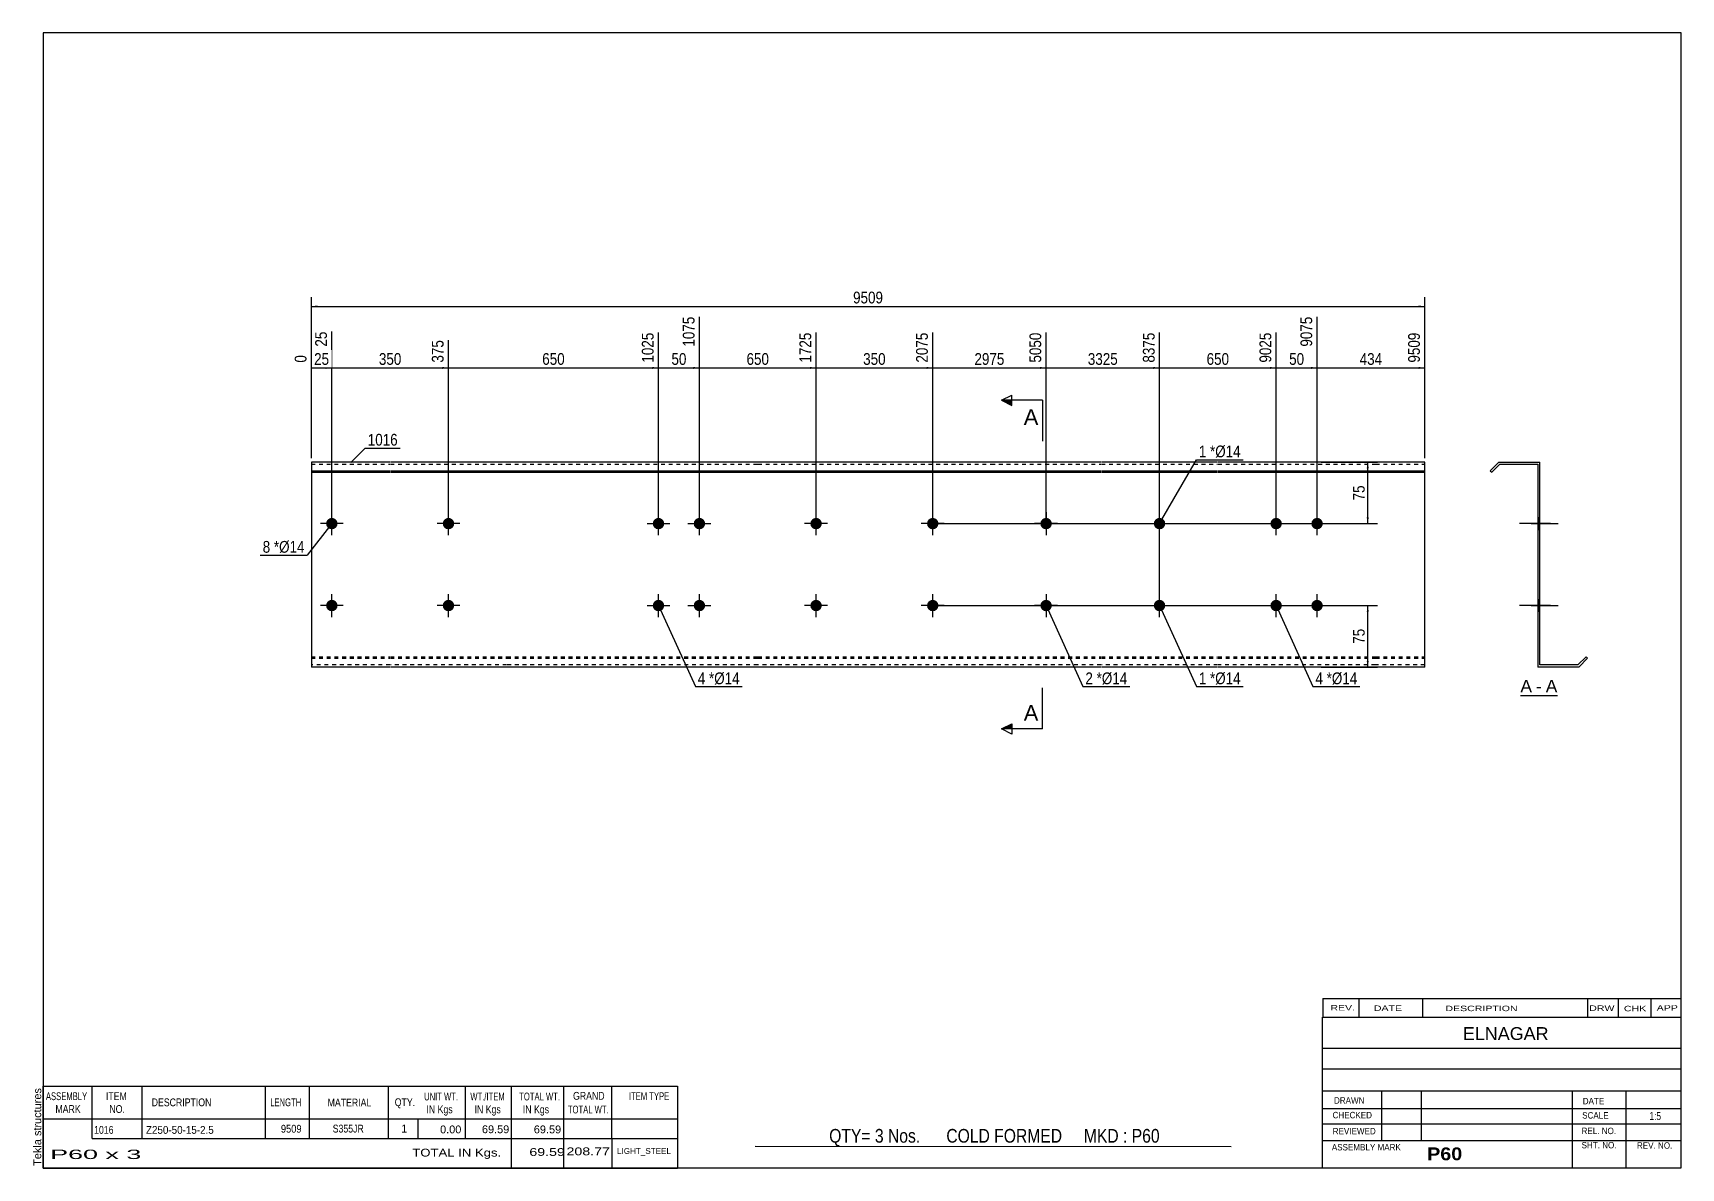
# Model space of a CAD drawing. Header units: millimetres. Extents: x -68 to 335, y -147 to 130.
import ezdxf

# ---------------------------------------------------------------- set-up
doc = ezdxf.new("R2010")
doc.units = ezdxf.units.MM
doc.linetypes.add('DXK_LINE_DOT1', pattern=[1.8814, 0.9407, -0.9407])
doc.styles.add('Arial', font='ARIAL.TTF', dxfattribs={"height": 0.2})
doc.styles.add('Arial Bold', font='ARIALBD.TTF', dxfattribs={"height": 0.2})
doc.styles.add('Arial Narrow', font='ARIALN.TTF', dxfattribs={"height": 0.2})

# ---------------------------------------------------------------- blocks, each defined once
blk = doc.blocks.new('Unknown-629097220-1658')
at = {"color": 5, "linetype": 'Continuous'}
for p, q in [((334.52, 129.75), (-65.48, 129.75)), ((-65.48, 129.75), (-65.48, -147.25)), ((334.52, -147.25), (334.52, 129.75)), ((-65.48, -147.25), (334.52, -147.25))]:
    blk.add_line(p, q, dxfattribs=at)
at = {"color": 174, "linetype": 'Continuous', "style": 'Arial'}
blk.add_text('Tekla structures', height=1.9102, rotation=90, dxfattribs=at).set_placement((-65.98, -146.75))
blk = doc.blocks.new('Unknown-629097220-12 - 1218')
at = {"color": 7, "linetype": 'Continuous'}
blk.add_line((295.28, -31.95), (304.31, -31.95), dxfattribs=at)
at = {"color": 0, "linetype": 'Continuous'}
blk.add_wipeout([(298.13, -31.2), (298.13, -28), (295.28, -28), (295.28, -31.2)], dxfattribs=at)
blk.add_wipeout([(300.51, -31.2), (300.51, -28), (299.09, -28), (299.09, -31.2)], dxfattribs=at)
at = {"color": 96, "linetype": 'Continuous', "style": 'Arial'}
blk.add_text('A', height=3.06, dxfattribs=at).set_placement((295.28, -31.2))
at = {"color": 0, "linetype": 'Continuous'}
blk.add_wipeout([(304.31, -31.2), (304.31, -28), (301.47, -28), (301.47, -31.2)], dxfattribs=at)
at = {"color": 96, "linetype": 'Continuous', "style": 'Arial'}
for s, p in [('A', (301.47, -31.2)), ('-', (299.09, -31.2))]:
    blk.add_text(s, height=3.06, dxfattribs=at).set_placement(p)
blk = doc.blocks.new('Bolt-629097220-1207 - 1201')
at = {"linetype": 'Continuous'}
for points in [[(234.23, 10, -1), (237.03, 10, -1)], [(244.23, 10, -1), (247.03, 10, -1)], [(234.23, -10, -1), (237.03, -10, -1)], [(244.23, -10, -1), (247.03, -10, -1)]]:
    blk.add_hatch(color=3, dxfattribs=at).paths.add_polyline_path(points)
at = {"color": 3, "linetype": 'Continuous'}
for p, q in [((235.63, 7.2), (235.63, 12.8)), ((245.63, 7.2), (245.63, 12.8)), ((232.83, 10), (238.43, 10)), ((242.83, 10), (248.43, 10)), ((235.63, -12.8), (235.63, -7.2)), ((245.63, -12.8), (245.63, -7.2)), ((232.83, -10), (238.43, -10)), ((242.83, -10), (248.43, -10))]:
    blk.add_line(p, q, dxfattribs=at)
blk = doc.blocks.new('Part-629097220-1204 - 1201')
at = {"color": 2, "linetype": 'Continuous'}
for p, q in [((19.19, 25), (0, 25)), ((0, 25), (0, -25)), ((47.68, 25), (19.29, 25)), ((108.98, 25), (47.78, 25)), ((137.46, 25), (109.08, 25)), ((165.95, 25), (137.56, 25)), ((192.85, 25), (166.05, 25)), ((221.34, 25), (192.95, 25)), ((259.83, 25), (221.44, 25)), ((271.93, 25), (259.93, 25)), ((271.93, -25), (271.93, 25)), ((0, 22.88), (19.19, 22.88)), ((0, 22.53), (19.19, 22.53)), ((19.29, 22.88), (47.68, 22.88)), ((19.29, 22.53), (47.68, 22.53)), ((47.78, 22.88), (108.98, 22.88)), ((47.78, 22.53), (108.98, 22.53)), ((109.08, 22.88), (137.46, 22.88)), ((109.08, 22.53), (137.46, 22.53)), ((137.56, 22.88), (165.95, 22.88)), ((137.56, 22.53), (165.95, 22.53)), ((166.05, 22.88), (192.85, 22.88)), ((166.05, 22.53), (192.85, 22.53)), ((192.95, 22.88), (221.34, 22.88)), ((192.95, 22.53), (221.34, 22.53)), ((221.44, 22.88), (259.83, 22.88)), ((221.44, 22.53), (259.83, 22.53)), ((259.93, 22.88), (271.93, 22.88)), ((259.93, 22.53), (271.93, 22.53)), ((19.19, -25), (0, -25)), ((47.68, -25), (19.29, -25)), ((108.98, -25), (47.78, -25)), ((137.46, -25), (109.08, -25)), ((165.95, -25), (137.56, -25)), ((192.85, -25), (166.05, -25)), ((221.34, -25), (192.95, -25)), ((259.83, -25), (221.44, -25)), ((271.93, -25), (259.93, -25))]:
    blk.add_line(p, q, dxfattribs=at)
at = {"color": 7, "linetype": 'DXK_LINE_DOT1'}
for p, q in [((0, 24.5), (19.19, 24.5)), ((19.29, 24.5), (47.68, 24.5)), ((47.78, 24.5), (108.98, 24.5)), ((109.08, 24.5), (137.46, 24.5)), ((137.56, 24.5), (165.95, 24.5)), ((166.05, 24.5), (192.85, 24.5)), ((192.95, 24.5), (221.34, 24.5)), ((221.44, 24.5), (259.83, 24.5)), ((259.93, 24.5), (271.93, 24.5)), ((0, -22.53), (19.19, -22.53)), ((0, -22.88), (19.19, -22.88)), ((19.29, -22.53), (47.68, -22.53)), ((19.29, -22.88), (47.68, -22.88)), ((47.78, -22.53), (108.98, -22.53)), ((47.78, -22.88), (108.98, -22.88)), ((109.08, -22.53), (137.46, -22.53)), ((109.08, -22.88), (137.46, -22.88)), ((137.56, -22.53), (165.95, -22.53)), ((137.56, -22.88), (165.95, -22.88)), ((166.05, -22.53), (192.85, -22.53)), ((166.05, -22.88), (192.85, -22.88)), ((192.95, -22.53), (221.34, -22.53)), ((192.95, -22.88), (221.34, -22.88)), ((221.44, -22.53), (259.83, -22.53)), ((221.44, -22.88), (259.83, -22.88)), ((259.93, -22.53), (271.93, -22.53)), ((259.93, -22.88), (271.93, -22.88)), ((19.19, -24.5), (0, -24.5)), ((47.68, -24.5), (19.29, -24.5)), ((108.98, -24.5), (47.78, -24.5)), ((137.46, -24.5), (109.08, -24.5)), ((165.95, -24.5), (137.56, -24.5)), ((192.85, -24.5), (166.05, -24.5)), ((221.34, -24.5), (192.95, -24.5)), ((259.83, -24.5), (221.44, -24.5)), ((271.93, -24.5), (259.93, -24.5))]:
    blk.add_line(p, q, dxfattribs=at)
blk = doc.blocks.new('Bolt-629097220-1205 - 1201')
at = {"linetype": 'Continuous'}
for points in [[(3.6, 10, -1), (6.4, 10, -1)], [(150.36, 10, -1), (153.16, 10, -1)]]:
    blk.add_hatch(color=3, dxfattribs=at).paths.add_polyline_path(points)
at = {"color": 3, "linetype": 'Continuous'}
for p, q in [((5, 7.2), (5, 12.8)), ((151.76, 7.2), (151.76, 12.8)), ((7.8, 10), (2.2, 10)), ((154.56, 10), (148.96, 10))]:
    blk.add_line(p, q, dxfattribs=at)
blk = doc.blocks.new('Bolt-629097220-1206 - 1201')
at = {"linetype": 'Continuous'}
for points in [[(3.6, -10, -1), (6.4, -10, -1)], [(150.36, -10, -1), (153.16, -10, -1)]]:
    blk.add_hatch(color=3, dxfattribs=at).paths.add_polyline_path(points)
at = {"color": 3, "linetype": 'Continuous'}
for p, q in [((5, -12.8), (5, -7.2)), ((151.76, -12.8), (151.76, -7.2)), ((7.8, -10), (2.2, -10)), ((154.56, -10), (148.96, -10))]:
    blk.add_line(p, q, dxfattribs=at)
blk = doc.blocks.new('Bolt-629097220-1208 - 1201')
at = {"linetype": 'Continuous'}
blk.add_hatch(color=3, dxfattribs=at).paths.add_polyline_path([(205.75, 10, -1), (208.55, 10, -1)])
at = {"color": 3, "linetype": 'Continuous'}
for p, q in [((207.15, 7.2), (207.15, 12.8)), ((204.35, 10), (209.95, 10))]:
    blk.add_line(p, q, dxfattribs=at)
blk = doc.blocks.new('Bolt-629097220-1209 - 1201')
at = {"linetype": 'Continuous'}
for points in [[(180.85, 10, -1), (178.05, 10, -1)], [(180.85, -10, -1), (178.05, -10, -1)]]:
    blk.add_hatch(color=3, dxfattribs=at).paths.add_polyline_path(points)
at = {"color": 3, "linetype": 'Continuous'}
for p, q in [((179.45, 12.8), (179.45, 7.2)), ((182.25, 10), (176.65, 10)), ((179.45, -7.2), (179.45, -12.8)), ((182.25, -10), (176.65, -10))]:
    blk.add_line(p, q, dxfattribs=at)
blk = doc.blocks.new('Bolt-629097220-1210 - 1201')
at = {"linetype": 'Continuous'}
blk.add_hatch(color=3, dxfattribs=at).paths.add_polyline_path([(205.75, -10, -1), (208.55, -10, -1)])
at = {"color": 3, "linetype": 'Continuous'}
for p, q in [((207.15, -12.8), (207.15, -7.2)), ((204.35, -10), (209.95, -10))]:
    blk.add_line(p, q, dxfattribs=at)
blk = doc.blocks.new('Bolt-629097220-1211 - 1201')
at = {"linetype": 'Continuous'}
for points in [[(83.38, 10, -1), (86.18, 10, -1)], [(93.38, 10, -1), (96.18, 10, -1)], [(83.38, -10, -1), (86.18, -10, -1)], [(93.38, -10, -1), (96.18, -10, -1)]]:
    blk.add_hatch(color=3, dxfattribs=at).paths.add_polyline_path(points)
at = {"color": 3, "linetype": 'Continuous'}
for p, q in [((84.78, 7.2), (84.78, 12.8)), ((94.78, 7.2), (94.78, 12.8)), ((81.98, 10), (87.58, 10)), ((91.98, 10), (97.58, 10)), ((84.78, -12.8), (84.78, -7.2)), ((94.78, -12.8), (94.78, -7.2)), ((81.98, -10), (87.58, -10)), ((91.98, -10), (97.58, -10))]:
    blk.add_line(p, q, dxfattribs=at)
blk = doc.blocks.new('Bolt-629097220-1212 - 1201')
at = {"linetype": 'Continuous'}
for points in [[(32.09, 10, -1), (34.89, 10, -1)], [(121.87, 10, -1), (124.67, 10, -1)]]:
    blk.add_hatch(color=3, dxfattribs=at).paths.add_polyline_path(points)
at = {"color": 3, "linetype": 'Continuous'}
for p, q in [((33.49, 7.2), (33.49, 12.8)), ((123.27, 7.2), (123.27, 12.8)), ((36.29, 10), (30.69, 10)), ((126.07, 10), (120.47, 10))]:
    blk.add_line(p, q, dxfattribs=at)
blk = doc.blocks.new('Bolt-629097220-1213 - 1201')
at = {"linetype": 'Continuous'}
for points in [[(32.09, -10, -1), (34.89, -10, -1)], [(121.87, -10, -1), (124.67, -10, -1)]]:
    blk.add_hatch(color=3, dxfattribs=at).paths.add_polyline_path(points)
at = {"color": 3, "linetype": 'Continuous'}
for p, q in [((33.49, -12.8), (33.49, -7.2)), ((123.27, -12.8), (123.27, -7.2)), ((36.29, -10), (30.69, -10)), ((126.07, -10), (120.47, -10))]:
    blk.add_line(p, q, dxfattribs=at)
blk = doc.blocks.new('Bolt-629097220-1224 - 1218')
at = {"linetype": 'Continuous'}
for points in [[(300.05, 8.6), (300.05, 11.4), (299.55, 11.4), (299.55, 8.6)], [(300.05, -11.4), (300.05, -8.6), (299.55, -8.6), (299.55, -11.4)]]:
    blk.add_hatch(color=3, dxfattribs=at).paths.add_polyline_path(points)
at = {"color": 3, "linetype": 'Continuous'}
for p, q in [((300.05, 10), (295.55, 10)), ((300.05, 11.4), (299.55, 11.4)), ((300.05, 8.6), (299.55, 8.6)), ((300.05, -10), (295.55, -10)), ((300.05, -8.6), (299.55, -8.6)), ((300.05, -11.4), (299.55, -11.4))]:
    blk.add_line(p, q, dxfattribs=at)
blk = doc.blocks.new('Part-629097220-1219 - 1218')
at = {"color": 2, "linetype": 'Continuous'}
for p, q in [((290.05, 25), (287.93, 22.88)), ((290.26, 24.5), (288.28, 22.53)), ((290.05, 25), (300.05, 25)), ((290.26, 24.5), (299.55, 24.5)), ((299.55, 24.5), (299.55, -25)), ((300.05, -24.5), (300.05, 25)), ((287.93, 22.88), (288.28, 22.53)), ((309.34, -24.5), (311.32, -22.53)), ((309.55, -25), (311.67, -22.88)), ((311.67, -22.88), (311.32, -22.53)), ((309.55, -25), (299.55, -25)), ((309.34, -24.5), (300.05, -24.5))]:
    blk.add_line(p, q, dxfattribs=at)
blk = doc.blocks.new('Bolt-629097220-1220 - 1218')
at = {"linetype": 'Continuous'}
blk.add_hatch(color=3, dxfattribs=at).paths.add_polyline_path([(299.55, 11.4), (299.55, 8.6), (300.05, 8.6), (300.05, 11.4)])
blk.add_hatch(color=3, dxfattribs=at).paths.add_polyline_path([(299.55, 11.4), (299.55, 8.6), (300.05, 8.6), (300.05, 11.4)])
at = {"color": 3, "linetype": 'Continuous'}
for p, q in [((297.95, 10), (304.55, 10)), ((297.95, 10), (304.55, 10)), ((299.55, 11.4), (300.05, 11.4)), ((299.55, 11.4), (300.05, 11.4)), ((299.55, 8.6), (300.05, 8.6)), ((299.55, 8.6), (300.05, 8.6))]:
    blk.add_line(p, q, dxfattribs=at)
blk = doc.blocks.new('Bolt-629097220-1221 - 1218')
at = {"linetype": 'Continuous'}
blk.add_hatch(color=3, dxfattribs=at).paths.add_polyline_path([(299.55, -8.6), (299.55, -11.4), (300.05, -11.4), (300.05, -8.6)])
blk.add_hatch(color=3, dxfattribs=at).paths.add_polyline_path([(299.55, -8.6), (299.55, -11.4), (300.05, -11.4), (300.05, -8.6)])
at = {"color": 3, "linetype": 'Continuous'}
for p, q in [((297.95, -10), (304.55, -10)), ((297.95, -10), (304.55, -10)), ((299.55, -8.6), (300.05, -8.6)), ((299.55, -8.6), (300.05, -8.6)), ((299.55, -11.4), (300.05, -11.4)), ((299.55, -11.4), (300.05, -11.4))]:
    blk.add_line(p, q, dxfattribs=at)
blk = doc.blocks.new('Bolt-629097220-1222 - 1218')
at = {"linetype": 'Continuous'}
for points in [[(299.55, 11.4), (299.55, 8.6), (300.05, 8.6), (300.05, 11.4)], [(299.55, 11.4), (299.55, 8.6), (300.05, 8.6), (300.05, 11.4)], [(299.55, -8.6), (299.55, -11.4), (300.05, -11.4), (300.05, -8.6)], [(299.55, -8.6), (299.55, -11.4), (300.05, -11.4), (300.05, -8.6)]]:
    blk.add_hatch(color=3, dxfattribs=at).paths.add_polyline_path(points)
at = {"color": 3, "linetype": 'Continuous'}
for p, q in [((302.65, 10), (295.05, 10)), ((302.65, 10), (295.05, 10)), ((300.05, 11.4), (299.55, 11.4)), ((300.05, 11.4), (299.55, 11.4)), ((300.05, 8.6), (299.55, 8.6)), ((300.05, 8.6), (299.55, 8.6)), ((302.65, -10), (295.05, -10)), ((302.65, -10), (295.05, -10)), ((300.05, -8.6), (299.55, -8.6)), ((300.05, -8.6), (299.55, -8.6)), ((300.05, -11.4), (299.55, -11.4)), ((300.05, -11.4), (299.55, -11.4))]:
    blk.add_line(p, q, dxfattribs=at)
blk = doc.blocks.new('Bolt-629097220-1223 - 1218')
at = {"linetype": 'Continuous'}
blk.add_hatch(color=3, dxfattribs=at).paths.add_polyline_path([(299.55, 11.4), (299.55, 8.6), (300.05, 8.6), (300.05, 11.4)])
at = {"color": 3, "linetype": 'Continuous'}
for p, q in [((301.95, 10), (295.35, 10)), ((300.05, 11.4), (299.55, 11.4)), ((300.05, 8.6), (299.55, 8.6))]:
    blk.add_line(p, q, dxfattribs=at)
blk = doc.blocks.new('Bolt-629097220-1225 - 1218')
at = {"linetype": 'Continuous'}
blk.add_hatch(color=3, dxfattribs=at).paths.add_polyline_path([(299.55, -8.6), (299.55, -11.4), (300.05, -11.4), (300.05, -8.6)])
at = {"color": 3, "linetype": 'Continuous'}
for p, q in [((301.65, -10), (295.05, -10)), ((300.05, -8.6), (299.55, -8.6)), ((300.05, -11.4), (299.55, -11.4))]:
    blk.add_line(p, q, dxfattribs=at)
blk = doc.blocks.new('Bolt-629097220-1226 - 1218')
at = {"linetype": 'Continuous'}
for points in [[(299.55, 11.4), (299.55, 8.6), (300.05, 8.6), (300.05, 11.4)], [(299.55, 11.4), (299.55, 8.6), (300.05, 8.6), (300.05, 11.4)], [(299.55, -8.6), (299.55, -11.4), (300.05, -11.4), (300.05, -8.6)], [(299.55, -8.6), (299.55, -11.4), (300.05, -11.4), (300.05, -8.6)]]:
    blk.add_hatch(color=3, dxfattribs=at).paths.add_polyline_path(points)
at = {"color": 3, "linetype": 'Continuous'}
for p, q in [((302.65, 10), (295.05, 10)), ((302.65, 10), (295.05, 10)), ((300.05, 11.4), (299.55, 11.4)), ((300.05, 11.4), (299.55, 11.4)), ((300.05, 8.6), (299.55, 8.6)), ((300.05, 8.6), (299.55, 8.6)), ((302.65, -10), (295.05, -10)), ((302.65, -10), (295.05, -10)), ((300.05, -8.6), (299.55, -8.6)), ((300.05, -8.6), (299.55, -8.6)), ((300.05, -11.4), (299.55, -11.4)), ((300.05, -11.4), (299.55, -11.4))]:
    blk.add_line(p, q, dxfattribs=at)
blk = doc.blocks.new('Bolt-629097220-1227 - 1218')
at = {"linetype": 'Continuous'}
blk.add_hatch(color=3, dxfattribs=at).paths.add_polyline_path([(299.55, 11.4), (299.55, 8.6), (300.05, 8.6), (300.05, 11.4)])
blk.add_hatch(color=3, dxfattribs=at).paths.add_polyline_path([(299.55, 11.4), (299.55, 8.6), (300.05, 8.6), (300.05, 11.4)])
at = {"color": 3, "linetype": 'Continuous'}
for p, q in [((297.95, 10), (304.55, 10)), ((297.95, 10), (304.55, 10)), ((299.55, 11.4), (300.05, 11.4)), ((299.55, 11.4), (300.05, 11.4)), ((299.55, 8.6), (300.05, 8.6)), ((299.55, 8.6), (300.05, 8.6))]:
    blk.add_line(p, q, dxfattribs=at)
blk = doc.blocks.new('Bolt-629097220-1228 - 1218')
at = {"linetype": 'Continuous'}
blk.add_hatch(color=3, dxfattribs=at).paths.add_polyline_path([(299.55, -8.6), (299.55, -11.4), (300.05, -11.4), (300.05, -8.6)])
blk.add_hatch(color=3, dxfattribs=at).paths.add_polyline_path([(299.55, -8.6), (299.55, -11.4), (300.05, -11.4), (300.05, -8.6)])
at = {"color": 3, "linetype": 'Continuous'}
for p, q in [((297.95, -10), (304.55, -10)), ((297.95, -10), (304.55, -10)), ((299.55, -8.6), (300.05, -8.6)), ((299.55, -8.6), (300.05, -8.6)), ((299.55, -11.4), (300.05, -11.4)), ((299.55, -11.4), (300.05, -11.4))]:
    blk.add_line(p, q, dxfattribs=at)
blk = doc.blocks.new('StraightDimension-629097220-1298 - 1201')
at = {"linetype": 'Continuous'}
for points in [[(257.75, 23.5), (258, 25), (258.25, 23.5)], [(258.25, 11.5), (258, 10), (257.75, 11.5)]]:
    blk.add_hatch(color=7, dxfattribs=at).paths.add_polyline_path(points)
at = {"color": 7, "linetype": 'Continuous'}
for p, q in [((246.63, 25), (260.4, 25)), ((258, 10), (258, 25)), ((152.76, 10), (260.4, 10))]:
    blk.add_line(p, q, dxfattribs=at)
at = {"color": 0}
blk.add_wipeout([(257.85, 19.93), (253.65, 19.93), (253.65, 15.07), (257.85, 15.07)], dxfattribs=at)
at = {"color": 3, "style": 'Arial Narrow'}
blk.add_text('75', height=2.863, rotation=90.0002, dxfattribs=at).set_placement((257.25, 15.67))
blk = doc.blocks.new('StraightDimension-629097220-1246 - 1201')
at = {"linetype": 'Continuous'}
blk.add_hatch(color=7, dxfattribs=at).paths.add_polyline_path([(205.65, 48.25), (207.15, 48), (205.65, 47.75)])
at = {"color": 7, "linetype": 'Continuous'}
for p, q in [((179.45, 11), (179.45, 56.61)), ((207.15, -9), (207.15, 56.61)), ((179.45, 48), (207.15, 48))]:
    blk.add_line(p, q, dxfattribs=at)
at = {"color": 0, "linetype": 'Continuous'}
blk.add_wipeout([(206.55, 57.21), (202.35, 57.21), (202.35, 48.7), (206.55, 48.7)], dxfattribs=at)
at = {"color": 0}
blk.add_wipeout([(197.55, 48.15), (197.55, 52.35), (189.04, 52.35), (189.04, 48.15)], dxfattribs=at)
at = {"color": 3, "linetype": 'Continuous', "style": 'Arial Narrow'}
blk.add_text('8375', height=2.863, rotation=90.0002, dxfattribs=at).set_placement((205.95, 49.3))
at = {"color": 3, "style": 'Arial Narrow'}
blk.add_text('3325', height=2.863, dxfattribs=at).set_placement((189.64, 48.75))
blk = doc.blocks.new('StraightDimension-629097220-1243 - 1201')
at = {"linetype": 'Continuous'}
blk.add_hatch(color=7, dxfattribs=at).paths.add_polyline_path([(270.43, 48.25), (271.93, 48), (270.43, 47.75)])
at = {"color": 7, "linetype": 'Continuous'}
for p, q in [((245.63, 11), (245.63, 60.51)), ((271.93, 26), (271.93, 56.61)), ((245.63, 48), (271.93, 48))]:
    blk.add_line(p, q, dxfattribs=at)
at = {"color": 0, "linetype": 'Continuous'}
blk.add_wipeout([(271.33, 57.21), (267.13, 57.21), (267.13, 48.7), (271.33, 48.7)], dxfattribs=at)
at = {"color": 0}
blk.add_wipeout([(262.12, 48.15), (262.12, 52.35), (255.44, 52.35), (255.44, 48.15)], dxfattribs=at)
at = {"color": 3, "linetype": 'Continuous', "style": 'Arial Narrow'}
blk.add_text('9509', height=2.863, rotation=90.0002, dxfattribs=at).set_placement((270.73, 49.3))
at = {"color": 3, "style": 'Arial Narrow'}
blk.add_text('434', height=2.863, dxfattribs=at).set_placement((256.04, 48.75))
blk = doc.blocks.new('StraightDimension-629097220-1244 - 1201')
at = {"linetype": 'Continuous'}
blk.add_hatch(color=7, dxfattribs=at).paths.add_polyline_path([(244.13, 48.25), (245.63, 48), (244.13, 47.75)])
at = {"color": 7, "linetype": 'Continuous'}
for p, q in [((245.63, 11), (245.63, 60.51)), ((235.63, 11), (235.63, 56.61)), ((235.63, 48), (245.63, 48))]:
    blk.add_line(p, q, dxfattribs=at)
at = {"color": 0}
blk.add_wipeout([(243.06, 48.15), (243.06, 52.35), (238.21, 52.35), (238.21, 48.15)], dxfattribs=at)
at = {"color": 0, "linetype": 'Continuous'}
blk.add_wipeout([(245.03, 61.11), (240.83, 61.11), (240.83, 52.6), (245.03, 52.6)], dxfattribs=at)
at = {"color": 3, "linetype": 'Continuous', "style": 'Arial Narrow'}
blk.add_text('9075', height=2.863, rotation=90.0002, dxfattribs=at).set_placement((244.43, 53.2))
at = {"color": 3, "style": 'Arial Narrow'}
blk.add_text('50', height=2.863, dxfattribs=at).set_placement((238.81, 48.75))
blk = doc.blocks.new('StraightDimension-629097220-1245 - 1201')
at = {"linetype": 'Continuous'}
blk.add_hatch(color=7, dxfattribs=at).paths.add_polyline_path([(234.13, 48.25), (235.63, 48), (234.13, 47.75)])
at = {"color": 7, "linetype": 'Continuous'}
for p, q in [((207.15, -9), (207.15, 56.61)), ((235.63, 11), (235.63, 56.61)), ((207.15, 48), (235.63, 48))]:
    blk.add_line(p, q, dxfattribs=at)
at = {"color": 0, "linetype": 'Continuous'}
blk.add_wipeout([(235.03, 57.21), (230.83, 57.21), (230.83, 48.7), (235.03, 48.7)], dxfattribs=at)
at = {"color": 0}
blk.add_wipeout([(224.73, 48.15), (224.73, 52.35), (218.05, 52.35), (218.05, 48.15)], dxfattribs=at)
at = {"color": 3, "linetype": 'Continuous', "style": 'Arial Narrow'}
blk.add_text('9025', height=2.863, rotation=90.0002, dxfattribs=at).set_placement((234.43, 49.3))
at = {"color": 3, "style": 'Arial Narrow'}
blk.add_text('650', height=2.863, dxfattribs=at).set_placement((218.65, 48.75))
blk = doc.blocks.new('StraightDimension-629097220-1247 - 1201')
at = {"linetype": 'Continuous'}
blk.add_hatch(color=7, dxfattribs=at).paths.add_polyline_path([(177.95, 48.25), (179.45, 48), (177.95, 47.75)])
at = {"color": 7, "linetype": 'Continuous'}
for p, q in [((151.76, 11), (151.76, 56.61)), ((179.45, 11), (179.45, 56.61)), ((151.76, 48), (179.45, 48))]:
    blk.add_line(p, q, dxfattribs=at)
at = {"color": 0, "linetype": 'Continuous'}
blk.add_wipeout([(178.85, 57.21), (174.65, 57.21), (174.65, 48.7), (178.85, 48.7)], dxfattribs=at)
at = {"color": 0}
blk.add_wipeout([(169.86, 48.15), (169.86, 52.35), (161.35, 52.35), (161.35, 48.15)], dxfattribs=at)
at = {"color": 3, "linetype": 'Continuous', "style": 'Arial Narrow'}
blk.add_text('5050', height=2.863, rotation=90.0002, dxfattribs=at).set_placement((178.25, 49.3))
at = {"color": 3, "style": 'Arial Narrow'}
blk.add_text('2975', height=2.863, dxfattribs=at).set_placement((161.95, 48.75))
blk = doc.blocks.new('StraightDimension-629097220-1248 - 1201')
at = {"linetype": 'Continuous'}
blk.add_hatch(color=7, dxfattribs=at).paths.add_polyline_path([(150.26, 48.25), (151.76, 48), (150.26, 47.75)])
at = {"color": 7, "linetype": 'Continuous'}
for p, q in [((123.27, 11), (123.27, 56.61)), ((151.76, 11), (151.76, 56.61)), ((123.27, 48), (151.76, 48))]:
    blk.add_line(p, q, dxfattribs=at)
at = {"color": 0, "linetype": 'Continuous'}
blk.add_wipeout([(151.16, 57.21), (146.96, 57.21), (146.96, 48.7), (151.16, 48.7)], dxfattribs=at)
at = {"color": 0}
blk.add_wipeout([(140.86, 48.15), (140.86, 52.35), (134.17, 52.35), (134.17, 48.15)], dxfattribs=at)
at = {"color": 3, "linetype": 'Continuous', "style": 'Arial Narrow'}
blk.add_text('2075', height=2.863, rotation=90.0002, dxfattribs=at).set_placement((150.56, 49.3))
at = {"color": 3, "style": 'Arial Narrow'}
blk.add_text('350', height=2.863, dxfattribs=at).set_placement((134.77, 48.75))
blk = doc.blocks.new('StraightDimension-629097220-1306 - 1201')
at = {"linetype": 'Continuous'}
for points in [[(257.75, -11.5), (258, -10), (258.25, -11.5)], [(258.25, -23.5), (258, -25), (257.75, -23.5)]]:
    blk.add_hatch(color=7, dxfattribs=at).paths.add_polyline_path(points)
at = {"color": 7, "linetype": 'Continuous'}
for p, q in [((152.76, -10), (260.4, -10)), ((258, -25), (258, -10)), ((246.63, -25), (260.4, -25))]:
    blk.add_line(p, q, dxfattribs=at)
at = {"color": 0}
blk.add_wipeout([(257.85, -15.07), (253.65, -15.07), (253.65, -19.93), (257.85, -19.93)], dxfattribs=at)
at = {"color": 3, "style": 'Arial Narrow'}
blk.add_text('75', height=2.863, rotation=90.0002, dxfattribs=at).set_placement((257.25, -19.33))
blk = doc.blocks.new('StraightDimension-629097220-1249 - 1201')
at = {"linetype": 'Continuous'}
blk.add_hatch(color=7, dxfattribs=at).paths.add_polyline_path([(121.77, 48.25), (123.27, 48), (121.77, 47.75)])
at = {"color": 7, "linetype": 'Continuous'}
for p, q in [((94.78, 11), (94.78, 60.51)), ((123.27, 11), (123.27, 56.61)), ((94.78, 48), (123.27, 48))]:
    blk.add_line(p, q, dxfattribs=at)
at = {"color": 0, "linetype": 'Continuous'}
blk.add_wipeout([(122.67, 57.21), (118.47, 57.21), (118.47, 48.7), (122.67, 48.7)], dxfattribs=at)
at = {"color": 0}
blk.add_wipeout([(112.37, 48.15), (112.37, 52.35), (105.68, 52.35), (105.68, 48.15)], dxfattribs=at)
at = {"color": 3, "linetype": 'Continuous', "style": 'Arial Narrow'}
blk.add_text('1725', height=2.863, rotation=90.0002, dxfattribs=at).set_placement((122.07, 49.3))
at = {"color": 3, "style": 'Arial Narrow'}
blk.add_text('650', height=2.863, dxfattribs=at).set_placement((106.28, 48.75))
blk = doc.blocks.new('StraightDimension-629097220-1250 - 1201')
at = {"linetype": 'Continuous'}
blk.add_hatch(color=7, dxfattribs=at).paths.add_polyline_path([(93.28, 48.25), (94.78, 48), (93.28, 47.75)])
at = {"color": 7, "linetype": 'Continuous'}
for p, q in [((94.78, 11), (94.78, 60.51)), ((84.78, 11), (84.78, 56.61)), ((84.78, 48), (94.78, 48))]:
    blk.add_line(p, q, dxfattribs=at)
at = {"color": 0}
blk.add_wipeout([(92.21, 48.15), (92.21, 52.35), (87.35, 52.35), (87.35, 48.15)], dxfattribs=at)
at = {"color": 0, "linetype": 'Continuous'}
blk.add_wipeout([(94.18, 61.11), (89.98, 61.11), (89.98, 52.6), (94.18, 52.6)], dxfattribs=at)
at = {"color": 3, "linetype": 'Continuous', "style": 'Arial Narrow'}
blk.add_text('1075', height=2.863, rotation=90.0002, dxfattribs=at).set_placement((93.58, 53.2))
at = {"color": 3, "style": 'Arial Narrow'}
blk.add_text('50', height=2.863, dxfattribs=at).set_placement((87.95, 48.75))
blk = doc.blocks.new('StraightDimension-629097220-1251 - 1201')
at = {"linetype": 'Continuous'}
blk.add_hatch(color=7, dxfattribs=at).paths.add_polyline_path([(83.28, 48.25), (84.78, 48), (83.28, 47.75)])
at = {"color": 7, "linetype": 'Continuous'}
for p, q in [((84.78, 11), (84.78, 56.61)), ((33.49, 11), (33.49, 54.78)), ((33.49, 48), (84.78, 48))]:
    blk.add_line(p, q, dxfattribs=at)
at = {"color": 0, "linetype": 'Continuous'}
blk.add_wipeout([(84.18, 57.21), (79.98, 57.21), (79.98, 48.7), (84.18, 48.7)], dxfattribs=at)
at = {"color": 0}
blk.add_wipeout([(62.48, 48.15), (62.48, 52.35), (55.79, 52.35), (55.79, 48.15)], dxfattribs=at)
at = {"color": 3, "linetype": 'Continuous', "style": 'Arial Narrow'}
blk.add_text('1025', height=2.863, rotation=90.0002, dxfattribs=at).set_placement((83.58, 49.3))
at = {"color": 3, "style": 'Arial Narrow'}
blk.add_text('650', height=2.863, dxfattribs=at).set_placement((56.39, 48.75))
blk = doc.blocks.new('StraightDimension-629097220-1252 - 1201')
at = {"linetype": 'Continuous'}
blk.add_hatch(color=7, dxfattribs=at).paths.add_polyline_path([(31.99, 48.25), (33.49, 48), (31.99, 47.75)])
at = {"color": 7, "linetype": 'Continuous'}
for p, q in [((5, 11), (5, 56.86)), ((33.49, 11), (33.49, 54.78)), ((5, 48), (33.49, 48))]:
    blk.add_line(p, q, dxfattribs=at)
at = {"color": 0}
blk.add_wipeout([(22.59, 48.15), (22.59, 52.35), (15.9, 52.35), (15.9, 48.15)], dxfattribs=at)
at = {"color": 0, "linetype": 'Continuous'}
blk.add_wipeout([(32.89, 55.38), (28.69, 55.38), (28.69, 48.7), (32.89, 48.7)], dxfattribs=at)
at = {"color": 3, "linetype": 'Continuous', "style": 'Arial Narrow'}
blk.add_text('375', height=2.863, rotation=90.0002, dxfattribs=at).set_placement((32.29, 49.3))
at = {"color": 3, "style": 'Arial Narrow'}
blk.add_text('350', height=2.863, dxfattribs=at).set_placement((16.5, 48.75))
blk = doc.blocks.new('StraightDimension-629097220-1253 - 1201')
at = {"linetype": 'Continuous'}
blk.add_hatch(color=7, dxfattribs=at).paths.add_polyline_path([(3.5, 48.25), (5, 48), (3.5, 47.75)])
at = {"color": 7, "linetype": 'Continuous'}
for p, q in [((5, 11), (5, 56.86)), ((0, 26), (0, 51.13)), ((0, 48), (5, 48))]:
    blk.add_line(p, q, dxfattribs=at)
at = {"color": 0}
blk.add_wipeout([(4.93, 48.15), (4.93, 52.35), (0.07, 52.35), (0.07, 48.15)], dxfattribs=at)
at = {"color": 0, "linetype": 'Continuous'}
blk.add_wipeout([(4.4, 57.46), (0.2, 57.46), (0.2, 52.6), (4.4, 52.6)], dxfattribs=at)
blk.add_wipeout([(-0.6, 51.73), (-4.8, 51.73), (-4.8, 48.7), (-0.6, 48.7)], dxfattribs=at)
at = {"color": 3, "linetype": 'Continuous', "style": 'Arial Narrow'}
for s, height, p in [('25', 2.863, (3.8, 53.2)), ('0', 2.86, (-1.2, 49.3))]:
    blk.add_text(s, height=height, rotation=90.0002, dxfattribs=at).set_placement(p)
at = {"color": 3, "style": 'Arial Narrow'}
blk.add_text('25', height=2.863, dxfattribs=at).set_placement((0.67, 48.75))
blk = doc.blocks.new('StraightDimension-629097220-1314 - 1201')
at = {"linetype": 'Continuous'}
for points in [[(1.5, 62.75), (0, 63), (1.5, 63.25)], [(270.43, 63.25), (271.93, 63), (270.43, 62.75)]]:
    blk.add_hatch(color=7, dxfattribs=at).paths.add_polyline_path(points)
at = {"color": 7, "linetype": 'Continuous'}
for p, q in [((0, 26), (0, 65.25)), ((271.93, 26), (271.93, 65.25)), ((0, 63), (271.93, 63))]:
    blk.add_line(p, q, dxfattribs=at)
at = {"color": 0}
blk.add_wipeout([(140.22, 63.15), (140.22, 67.35), (131.71, 67.35), (131.71, 63.15)], dxfattribs=at)
at = {"color": 3, "style": 'Arial Narrow'}
blk.add_text('9509', height=2.863, dxfattribs=at).set_placement((132.31, 63.75))
blk = doc.blocks.new('CBS_REVISION-629097220-1690')
at = {"color": 7, "linetype": 'Continuous'}
for p, q in [((247.01, -105.87), (334.51, -105.87)), ((247.01, -105.87), (247.01, -110.5)), ((255.81, -105.87), (255.81, -110.5)), ((271.4, -105.87), (271.4, -110.44)), ((311.66, -105.87), (311.66, -110.5)), ((319.2, -105.87), (319.2, -110.5)), ((327.15, -105.87), (327.15, -110.5)), ((247.01, -110.5), (334.51, -110.5))]:
    blk.add_line(p, q, dxfattribs=at)
at = {"color": 7, "style": 'Arial Narrow', "width": 1.7}
for s, height, p in [('REV.', 1.326, (248.87, -108.82)), ('DATE', 1.326, (259.49, -108.94)), ('DESCRIPTION', 1.3257, (276.97, -108.99)), ('DRW', 1.326, (312.09, -108.93)), ('CHK', 1.326, (320.57, -109.02)), ('APP', 1.326, (328.58, -108.87))]:
    blk.add_text(s, height=height, dxfattribs=at).set_placement(p)
blk = doc.blocks.new('CBS_BOM-629097220-1687')
at = {"color": 7, "linetype": 'Continuous'}
for p, q in [((-65.51, -135.28), (-65.51, -127.28)), ((-65.51, -127.28), (89.41, -127.28)), ((-53.51, -135.28), (-53.51, -127.28)), ((-41.32, -135.28), (-41.32, -127.28)), ((-11.16, -135.28), (-11.16, -127.28)), ((-0.48, -135.28), (-0.48, -127.28)), ((18.84, -135.28), (18.84, -127.28)), ((37.64, -135.28), (37.64, -127.28)), ((48.85, -135.28), (48.85, -127.28)), ((61.64, -135.28), (61.64, -127.28)), ((73.39, -135.28), (73.39, -127.28)), ((89.41, -127.29), (89.41, -135.27)), ((-65.51, -135.28), (89.41, -135.28)), ((-65.51, -140.08), (-65.51, -135.28)), ((-53.51, -140.08), (-53.51, -135.28)), ((-41.32, -140.08), (-41.32, -135.28)), ((-11.16, -140.08), (-11.16, -135.28)), ((-0.48, -140.08), (-0.48, -135.28)), ((18.84, -140.08), (18.84, -135.28)), ((26.1, -140.08), (26.1, -135.28)), ((37.64, -140.08), (37.64, -135.28)), ((48.85, -140.08), (48.85, -135.28)), ((61.64, -140.08), (61.64, -135.28)), ((73.4, -140.08), (73.4, -135.28)), ((89.41, -135.28), (89.41, -140.08)), ((-65.51, -147.28), (-65.51, -140.1)), ((-53.51, -140.08), (89.41, -140.08)), ((48.85, -147.28), (48.85, -140.1)), ((61.64, -147.28), (61.64, -140.1)), ((73.44, -147.28), (73.44, -140.1)), ((89.41, -140.08), (89.41, -147.28)), ((-65.51, -147.28), (89.41, -147.28))]:
    blk.add_line(p, q, dxfattribs=at)
at = {"color": 3, "linetype": 'Continuous', "style": 'Arial'}
for s, height, width, p in [('ASSEMBLY', 1.91, 0.7, (-64.83, -130.71)), ('ITEM', 1.91, 0.8, (-50.18, -130.71)), ('WT./ITEM', 1.91, 0.7, (38.82, -130.78)), ('GRAND', 1.91, 0.8, (63.91, -130.62)), ('ITEM TYPE', 1.91, 0.7, (77.55, -130.7)), ('MARK', 1.91, 0.8, (-62.51, -133.84)), ('NO.', 1.91, 0.8, (-49.33, -133.84)), ('DESCRIPTION', 1.9102, 0.8, (-39, -132.21)), ('LENGTH', 1.91, 0.7, (-10.05, -132.21)), ('MATERIAL', 1.91, 0.8, (3.97, -132.26)), ('QTY.', 1.91, 0.8, (20.36, -132.18)), ('UNIT WT.', 1.91, 0.7, (27.53, -130.78)), ('IN Kgs', 1.91, 0.8, (28.11, -133.92)), ('IN Kgs', 1.91, 0.8, (39.86, -133.92)), ('TOTAL WT.', 1.91, 0.7, (50.76, -130.78)), ('IN Kgs', 1.91, 0.8, (51.65, -133.92)), ('TOTAL WT.', 1.91, 0.7, (62.65, -133.96))]:
    blk.add_text(s, height=height, dxfattribs=dict(at, width=width)).set_placement(p)
at = {"color": 7, "linetype": 'Continuous', "style": 'Arial'}
for s, height, width, p in [('9509', 1.91, 0.85, (-7.44, -138.65)), ('S355JR', 1.91, 0.8, (5.21, -138.62)), ('1016', 1.91, 0.8, (-53.06, -138.93)), ('Z250-50-15-2.5', 1.9102, 0.9, (-40.39, -138.93))]:
    blk.add_text(s, height=height, dxfattribs=dict(at, width=width)).set_placement(p)
for s, p in [('1', (21.93, -138.62)), ('69.59', (41.66, -138.78)), ('0.00', (31.44, -138.81)), ('69.59', (54.33, -138.81))]:
    blk.add_text(s, height=1.91, dxfattribs=at).set_placement(p)
at = {"color": 6, "linetype": 'Continuous', "style": 'Arial'}
for s, height, width, p in [('P60 x 3', 2.292, 2.05, (-63.79, -145.09)), ('TOTAL IN Kgs.', 1.9102, 1.2, (24.65, -144.48)), ('69.59', 1.91, 1.3, (53.24, -144.33)), ('208.77', 1.91, 1.3, (62.31, -144.17))]:
    blk.add_text(s, height=height, dxfattribs=dict(at, width=width)).set_placement(p)
blk.add_text('LIGHT_STEEL', height=1.4135, dxfattribs=at).set_placement((74.66, -143.83))
blk = doc.blocks.new('CBS_CALLOFF-629097220-1688')
at = {"color": 7, "linetype": 'Continuous'}
blk.add_line((108.4, -141.98), (224.63, -142), dxfattribs=at)
at = {"color": 3, "linetype": 'Continuous', "style": 'Arial Narrow'}
blk.add_text('QTY= 3 Nos.      COLD FORMED     MKD : P60', height=3.3405, dxfattribs=at).set_placement((126.47, -141.09))
blk = doc.blocks.new('CBS_NAME_BLOG-629097220-1689')
at = {"color": 7, "linetype": 'Continuous'}
for p, q in [((246.93, -147.21), (246.92, -110.5)), ((246.93, -110.5), (334.44, -110.5)), ((246.93, -118.04), (334.45, -118.04)), ((247, -123.09), (334.52, -123.09)), ((246.93, -128.46), (334.44, -128.46)), ((261.45, -140.57), (261.45, -128.47)), ((271.13, -140.54), (271.13, -128.47)), ((308.05, -147.21), (308.05, -128.48)), ((321.1, -147.21), (321.1, -128.47)), ((246.93, -132.76), (334.52, -132.74)), ((246.93, -136.51), (334.44, -136.51)), ((246.93, -140.55), (334.44, -140.55)), ((246.93, -147.25), (334.52, -147.25))]:
    blk.add_line(p, q, dxfattribs=at)
at = {"color": 3, "linetype": 'Continuous', "style": 'Arial'}
blk.add_text('ELNAGAR', height=3.133, dxfattribs=at).set_placement((281.25, -116.03))
at = {"color": 3, "linetype": 'Continuous'}
for s, height, style, width, p in [('DRAWN', 1.566, 'Arial', 0.9, (249.76, -131.57)), ('DATE', 1.566, 'Arial', 0.9, (310.52, -131.73)), ('CHECKED', 1.566, 'Arial', 0.9, (249.41, -135.14)), ('SCALE', 1.566, 'Arial', 0.9, (310.37, -135.21)), ('1:5', 1.957, 'Arial Narrow', 0.9, (326.82, -135.57)), ('REVIEWED', 1.566, 'Arial', 0.9, (249.45, -139.06)), ('REL. NO.', 1.566, 'Arial', 0.9, (310.23, -139.01)), ('ASSEMBLY MARK', 1.5663, 'Arial', 0.9, (249.23, -142.99)), ('P60', 3.131, 'Arial Bold', 1.1, (272.51, -145.39)), ('SHT. NO.', 1.566, 'Arial', 0.9, (310.23, -142.48)), ('REV. NO.', 1.566, 'Arial', 0.9, (323.75, -142.57))]:
    blk.add_text(s, height=height, dxfattribs=dict(at, style=style, width=width)).set_placement(p)
blk = doc.blocks.new('MarkSet-629097220-1330 - 1201')
at = {"color": 0}
blk.add_wipeout([(-10.05, 2.9), (-10.05, 5.9), (-11.88, 5.9), (-11.88, 2.9)], dxfattribs=at)
blk.add_wipeout([(-10.05, 2.9), (-10.05, 5.9), (-11.88, 5.9), (-11.88, 2.9)], dxfattribs=at)
blk.add_wipeout([(-7.88, 2.9), (-7.88, 5.9), (-9.15, 5.9), (-9.15, 2.9)], dxfattribs=at)
blk.add_wipeout([(-7.88, 2.9), (-7.88, 5.9), (-9.15, 5.9), (-9.15, 2.9)], dxfattribs=at)
at = {"color": 3, "style": 'Arial Narrow'}
blk.add_text('8', height=2.86, dxfattribs=at).set_placement((-11.88, 2.9))
at = {"color": 0}
blk.add_wipeout([(-1.66, 2.9), (-1.66, 5.9), (-7.88, 5.9), (-7.88, 2.9)], dxfattribs=at)
blk.add_wipeout([(-1.66, 2.9), (-1.66, 5.9), (-7.88, 5.9), (-7.88, 2.9)], dxfattribs=at)
at = {"color": 7, "linetype": 'Continuous'}
for p in [(5, 10), (-12.48, 2.3)]:
    blk.add_line(p, (-1.06, 2.3), dxfattribs=at)
at = {"color": 3, "style": 'Arial Narrow'}
for s, height, p in [('*', 2.86, (-9.15, 2.9)), ('Ø14', 2.863, (-7.88, 2.9))]:
    blk.add_text(s, height=height, dxfattribs=at).set_placement(p)
blk = doc.blocks.new('Mark-629097220-1339 - 1201')
at = {"color": 0}
blk.add_wipeout([(96.21, -29.19), (96.21, -26.19), (94.38, -26.19), (94.38, -29.19)], dxfattribs=at)
blk.add_wipeout([(96.21, -29.19), (96.21, -26.19), (94.38, -26.19), (94.38, -29.19)], dxfattribs=at)
at = {"color": 7, "linetype": 'Continuous'}
blk.add_line((84.78, -10), (93.78, -29.79), dxfattribs=at)
at = {"color": 0}
blk.add_wipeout([(98.39, -29.19), (98.39, -26.19), (97.11, -26.19), (97.11, -29.19)], dxfattribs=at)
blk.add_wipeout([(98.39, -29.19), (98.39, -26.19), (97.11, -26.19), (97.11, -29.19)], dxfattribs=at)
at = {"color": 3, "style": 'Arial Narrow'}
blk.add_text('4', height=2.86, dxfattribs=at).set_placement((94.38, -29.19))
at = {"color": 0}
blk.add_wipeout([(104.6, -29.19), (104.6, -26.19), (98.39, -26.19), (98.39, -29.19)], dxfattribs=at)
blk.add_wipeout([(104.6, -29.19), (104.6, -26.19), (98.39, -26.19), (98.39, -29.19)], dxfattribs=at)
at = {"color": 7, "linetype": 'Continuous'}
blk.add_line((93.78, -29.79), (105.2, -29.79), dxfattribs=at)
at = {"color": 3, "style": 'Arial Narrow'}
for s, height, p in [('*', 2.86, (97.11, -29.19)), ('Ø14', 2.863, (98.39, -29.19))]:
    blk.add_text(s, height=height, dxfattribs=at).set_placement(p)
blk = doc.blocks.new('SectionMark-629097220-1241 - 1201')
at = {"linetype": 'Continuous'}
for points in [[(171.04, 40.1), (171.04, 38.85), (168.54, 40.1)], [(171.04, -38.85), (171.04, -40.1), (168.54, -40.1)]]:
    blk.add_hatch(color=30, dxfattribs=at).paths.add_polyline_path(points)
at = {"color": 30, "linetype": 'Continuous'}
for p, q in [((168.54, 40.1), (171.04, 41.35)), ((171.04, 38.85), (171.04, 41.35)), ((168.54, 40.1), (171.04, 38.85)), ((168.54, -40.1), (171.04, -38.85)), ((171.04, -41.35), (168.54, -40.1)), ((171.04, -38.85), (171.04, -41.35))]:
    blk.add_line(p, q, dxfattribs=at)
at = {"color": 0, "linetype": 'Continuous'}
for points in [[(177.54, 34.1), (177.54, 38.1), (173.99, 38.1), (173.99, 34.1)], [(177.54, -38.1), (177.54, -34.1), (173.99, -34.1), (173.99, -38.1)]]:
    blk.add_wipeout(points, dxfattribs=at)
at = {"color": 30, "linetype": 'Continuous'}
for p, q in [((178.54, 40.1), (168.54, 40.1)), ((178.54, 40.1), (178.54, 30.1)), ((178.54, -40.1), (178.54, -30.1)), ((178.54, -40.1), (168.54, -40.1))]:
    blk.add_line(p, q, dxfattribs=at)
at = {"color": 96, "linetype": 'Continuous', "style": 'Arial'}
for p in [(173.99, 34.1), (173.99, -38.1)]:
    blk.add_text('A', height=3.82, dxfattribs=at).set_placement(p)
blk = doc.blocks.new('Mark-629097220-1317 - 1201')
at = {"color": 0}
blk.add_wipeout([(21.09, 29.04), (21.09, 32.04), (13.78, 32.04), (13.78, 29.04)], dxfattribs=at)
blk.add_wipeout([(21.09, 29.04), (21.09, 32.04), (13.78, 32.04), (13.78, 29.04)], dxfattribs=at)
at = {"color": 7, "linetype": 'Continuous'}
for p, q in [((9.65, 24.9), (13.18, 28.44)), ((13.18, 28.44), (21.69, 28.44))]:
    blk.add_line(p, q, dxfattribs=at)
at = {"color": 3, "style": 'Arial Narrow'}
blk.add_text('1016', height=2.863, dxfattribs=at).set_placement((13.78, 29.04))
blk = doc.blocks.new('Mark-629097220-1335 - 1201')
at = {"color": 0}
blk.add_wipeout([(247.06, -29.19), (247.06, -26.19), (245.23, -26.19), (245.23, -29.19)], dxfattribs=at)
blk.add_wipeout([(247.06, -29.19), (247.06, -26.19), (245.23, -26.19), (245.23, -29.19)], dxfattribs=at)
at = {"color": 7, "linetype": 'Continuous'}
blk.add_line((235.63, -10), (244.63, -29.79), dxfattribs=at)
at = {"color": 0}
blk.add_wipeout([(249.24, -29.19), (249.24, -26.19), (247.96, -26.19), (247.96, -29.19)], dxfattribs=at)
blk.add_wipeout([(249.24, -29.19), (249.24, -26.19), (247.96, -26.19), (247.96, -29.19)], dxfattribs=at)
at = {"color": 3, "style": 'Arial Narrow'}
blk.add_text('4', height=2.86, dxfattribs=at).set_placement((245.23, -29.19))
at = {"color": 0}
blk.add_wipeout([(255.45, -29.19), (255.45, -26.19), (249.24, -26.19), (249.24, -29.19)], dxfattribs=at)
blk.add_wipeout([(255.45, -29.19), (255.45, -26.19), (249.24, -26.19), (249.24, -29.19)], dxfattribs=at)
at = {"color": 7, "linetype": 'Continuous'}
blk.add_line((244.63, -29.79), (256.05, -29.79), dxfattribs=at)
at = {"color": 3, "style": 'Arial Narrow'}
for s, height, p in [('*', 2.86, (247.96, -29.19)), ('Ø14', 2.863, (249.24, -29.19))]:
    blk.add_text(s, height=height, dxfattribs=at).set_placement(p)
blk = doc.blocks.new('Mark-629097220-1336 - 1201')
at = {"color": 0}
blk.add_wipeout([(218.57, 26.19), (218.57, 29.19), (216.75, 29.19), (216.75, 26.19)], dxfattribs=at)
blk.add_wipeout([(218.57, 26.19), (218.57, 29.19), (216.75, 29.19), (216.75, 26.19)], dxfattribs=at)
at = {"color": 7, "linetype": 'Continuous'}
blk.add_line((207.15, 10), (216.15, 25.59), dxfattribs=at)
at = {"color": 0}
blk.add_wipeout([(220.75, 26.19), (220.75, 29.19), (219.47, 29.19), (219.47, 26.19)], dxfattribs=at)
blk.add_wipeout([(220.75, 26.19), (220.75, 29.19), (219.47, 29.19), (219.47, 26.19)], dxfattribs=at)
at = {"color": 3, "style": 'Arial Narrow'}
blk.add_text('1', height=2.86, dxfattribs=at).set_placement((216.75, 26.19))
at = {"color": 0}
blk.add_wipeout([(226.96, 26.19), (226.96, 29.19), (220.75, 29.19), (220.75, 26.19)], dxfattribs=at)
blk.add_wipeout([(226.96, 26.19), (226.96, 29.19), (220.75, 29.19), (220.75, 26.19)], dxfattribs=at)
at = {"color": 7, "linetype": 'Continuous'}
blk.add_line((216.15, 25.59), (227.56, 25.59), dxfattribs=at)
at = {"color": 3, "style": 'Arial Narrow'}
for s, height, p in [('*', 2.86, (219.47, 26.19)), ('Ø14', 2.863, (220.75, 26.19))]:
    blk.add_text(s, height=height, dxfattribs=at).set_placement(p)
blk = doc.blocks.new('Mark-629097220-1337 - 1201')
at = {"color": 0}
blk.add_wipeout([(190.88, -29.19), (190.88, -26.19), (189.05, -26.19), (189.05, -29.19)], dxfattribs=at)
blk.add_wipeout([(190.88, -29.19), (190.88, -26.19), (189.05, -26.19), (189.05, -29.19)], dxfattribs=at)
at = {"color": 7, "linetype": 'Continuous'}
blk.add_line((179.45, -10), (188.45, -29.79), dxfattribs=at)
at = {"color": 0}
blk.add_wipeout([(193.06, -29.19), (193.06, -26.19), (191.78, -26.19), (191.78, -29.19)], dxfattribs=at)
blk.add_wipeout([(193.06, -29.19), (193.06, -26.19), (191.78, -26.19), (191.78, -29.19)], dxfattribs=at)
at = {"color": 3, "style": 'Arial Narrow'}
blk.add_text('2', height=2.86, dxfattribs=at).set_placement((189.05, -29.19))
at = {"color": 0}
blk.add_wipeout([(199.27, -29.19), (199.27, -26.19), (193.06, -26.19), (193.06, -29.19)], dxfattribs=at)
blk.add_wipeout([(199.27, -29.19), (199.27, -26.19), (193.06, -26.19), (193.06, -29.19)], dxfattribs=at)
at = {"color": 7, "linetype": 'Continuous'}
blk.add_line((188.45, -29.79), (199.87, -29.79), dxfattribs=at)
at = {"color": 3, "style": 'Arial Narrow'}
for s, height, p in [('*', 2.86, (191.78, -29.19)), ('Ø14', 2.863, (193.06, -29.19))]:
    blk.add_text(s, height=height, dxfattribs=at).set_placement(p)
blk = doc.blocks.new('Mark-629097220-1338 - 1201')
at = {"color": 0}
blk.add_wipeout([(218.57, -29.19), (218.57, -26.19), (216.75, -26.19), (216.75, -29.19)], dxfattribs=at)
blk.add_wipeout([(218.57, -29.19), (218.57, -26.19), (216.75, -26.19), (216.75, -29.19)], dxfattribs=at)
at = {"color": 7, "linetype": 'Continuous'}
blk.add_line((207.15, -10), (216.15, -29.79), dxfattribs=at)
at = {"color": 0}
blk.add_wipeout([(220.75, -29.19), (220.75, -26.19), (219.47, -26.19), (219.47, -29.19)], dxfattribs=at)
blk.add_wipeout([(220.75, -29.19), (220.75, -26.19), (219.47, -26.19), (219.47, -29.19)], dxfattribs=at)
at = {"color": 3, "style": 'Arial Narrow'}
blk.add_text('1', height=2.86, dxfattribs=at).set_placement((216.75, -29.19))
at = {"color": 0}
blk.add_wipeout([(226.96, -29.19), (226.96, -26.19), (220.75, -26.19), (220.75, -29.19)], dxfattribs=at)
blk.add_wipeout([(226.96, -29.19), (226.96, -26.19), (220.75, -26.19), (220.75, -29.19)], dxfattribs=at)
at = {"color": 7, "linetype": 'Continuous'}
blk.add_line((216.15, -29.79), (227.56, -29.79), dxfattribs=at)
at = {"color": 3, "style": 'Arial Narrow'}
for s, height, p in [('*', 2.86, (219.47, -29.19)), ('Ø14', 2.863, (220.75, -29.19))]:
    blk.add_text(s, height=height, dxfattribs=at).set_placement(p)

msp = doc.modelspace()

# ---------------------------------------------------------------- block references
for name in ['Unknown-629097220-1658', 'Part-629097220-1204 - 1201', 'Part-629097220-1219 - 1218', 'Bolt-629097220-1205 - 1201', 'Bolt-629097220-1212 - 1201', 'Bolt-629097220-1211 - 1201', 'Bolt-629097220-1209 - 1201', 'Bolt-629097220-1208 - 1201', 'Bolt-629097220-1207 - 1201', 'Bolt-629097220-1222 - 1218', 'Bolt-629097220-1226 - 1218', 'Bolt-629097220-1223 - 1218', 'Bolt-629097220-1224 - 1218', 'Bolt-629097220-1220 - 1218', 'Bolt-629097220-1227 - 1218', 'Bolt-629097220-1206 - 1201', 'Bolt-629097220-1213 - 1201', 'Bolt-629097220-1210 - 1201', 'Bolt-629097220-1225 - 1218', 'Bolt-629097220-1221 - 1218', 'Bolt-629097220-1228 - 1218', 'CBS_REVISION-629097220-1690', 'CBS_NAME_BLOG-629097220-1689', 'CBS_BOM-629097220-1687', 'CBS_CALLOFF-629097220-1688']:
    msp.add_blockref(name, (0, 0))

# ---------------------------------------------------------------- next in the draw order: block references
for name in ['StraightDimension-629097220-1298 - 1201', 'Mark-629097220-1339 - 1201', 'Unknown-629097220-12 - 1218']:
    msp.add_blockref(name, (0, 0))

# ---------------------------------------------------------------- next in the draw order: block references
for name in ['StraightDimension-629097220-1243 - 1201', 'StraightDimension-629097220-1246 - 1201']:
    msp.add_blockref(name, (0, 0))

# ---------------------------------------------------------------- next in the draw order: block references
for name in ['StraightDimension-629097220-1244 - 1201', 'StraightDimension-629097220-1247 - 1201']:
    msp.add_blockref(name, (0, 0))

# ---------------------------------------------------------------- next in the draw order: block references
for name in ['StraightDimension-629097220-1248 - 1201', 'StraightDimension-629097220-1245 - 1201']:
    msp.add_blockref(name, (0, 0))

# ---------------------------------------------------------------- next in the draw order: block references
for name in ['StraightDimension-629097220-1249 - 1201', 'StraightDimension-629097220-1306 - 1201']:
    msp.add_blockref(name, (0, 0))

# ---------------------------------------------------------------- next in the draw order: block references
for name in ['StraightDimension-629097220-1250 - 1201', 'Mark-629097220-1338 - 1201', 'Mark-629097220-1335 - 1201']:
    msp.add_blockref(name, (0, 0))

# ---------------------------------------------------------------- next in the draw order: block references
msp.add_blockref('StraightDimension-629097220-1251 - 1201', (0, 0))

# ---------------------------------------------------------------- next in the draw order: block references
msp.add_blockref('StraightDimension-629097220-1252 - 1201', (0, 0))

# ---------------------------------------------------------------- next in the draw order: block references
msp.add_blockref('StraightDimension-629097220-1253 - 1201', (0, 0))

# ---------------------------------------------------------------- next in the draw order: block references
for name in ['StraightDimension-629097220-1314 - 1201', 'MarkSet-629097220-1330 - 1201']:
    msp.add_blockref(name, (0, 0))

# ---------------------------------------------------------------- next in the draw order: block references
for name in ['SectionMark-629097220-1241 - 1201', 'Mark-629097220-1317 - 1201', 'Mark-629097220-1336 - 1201']:
    msp.add_blockref(name, (0, 0))

# ---------------------------------------------------------------- next in the draw order: block references
msp.add_blockref('Mark-629097220-1337 - 1201', (0, 0))

doc.saveas('drawing.dxf')
